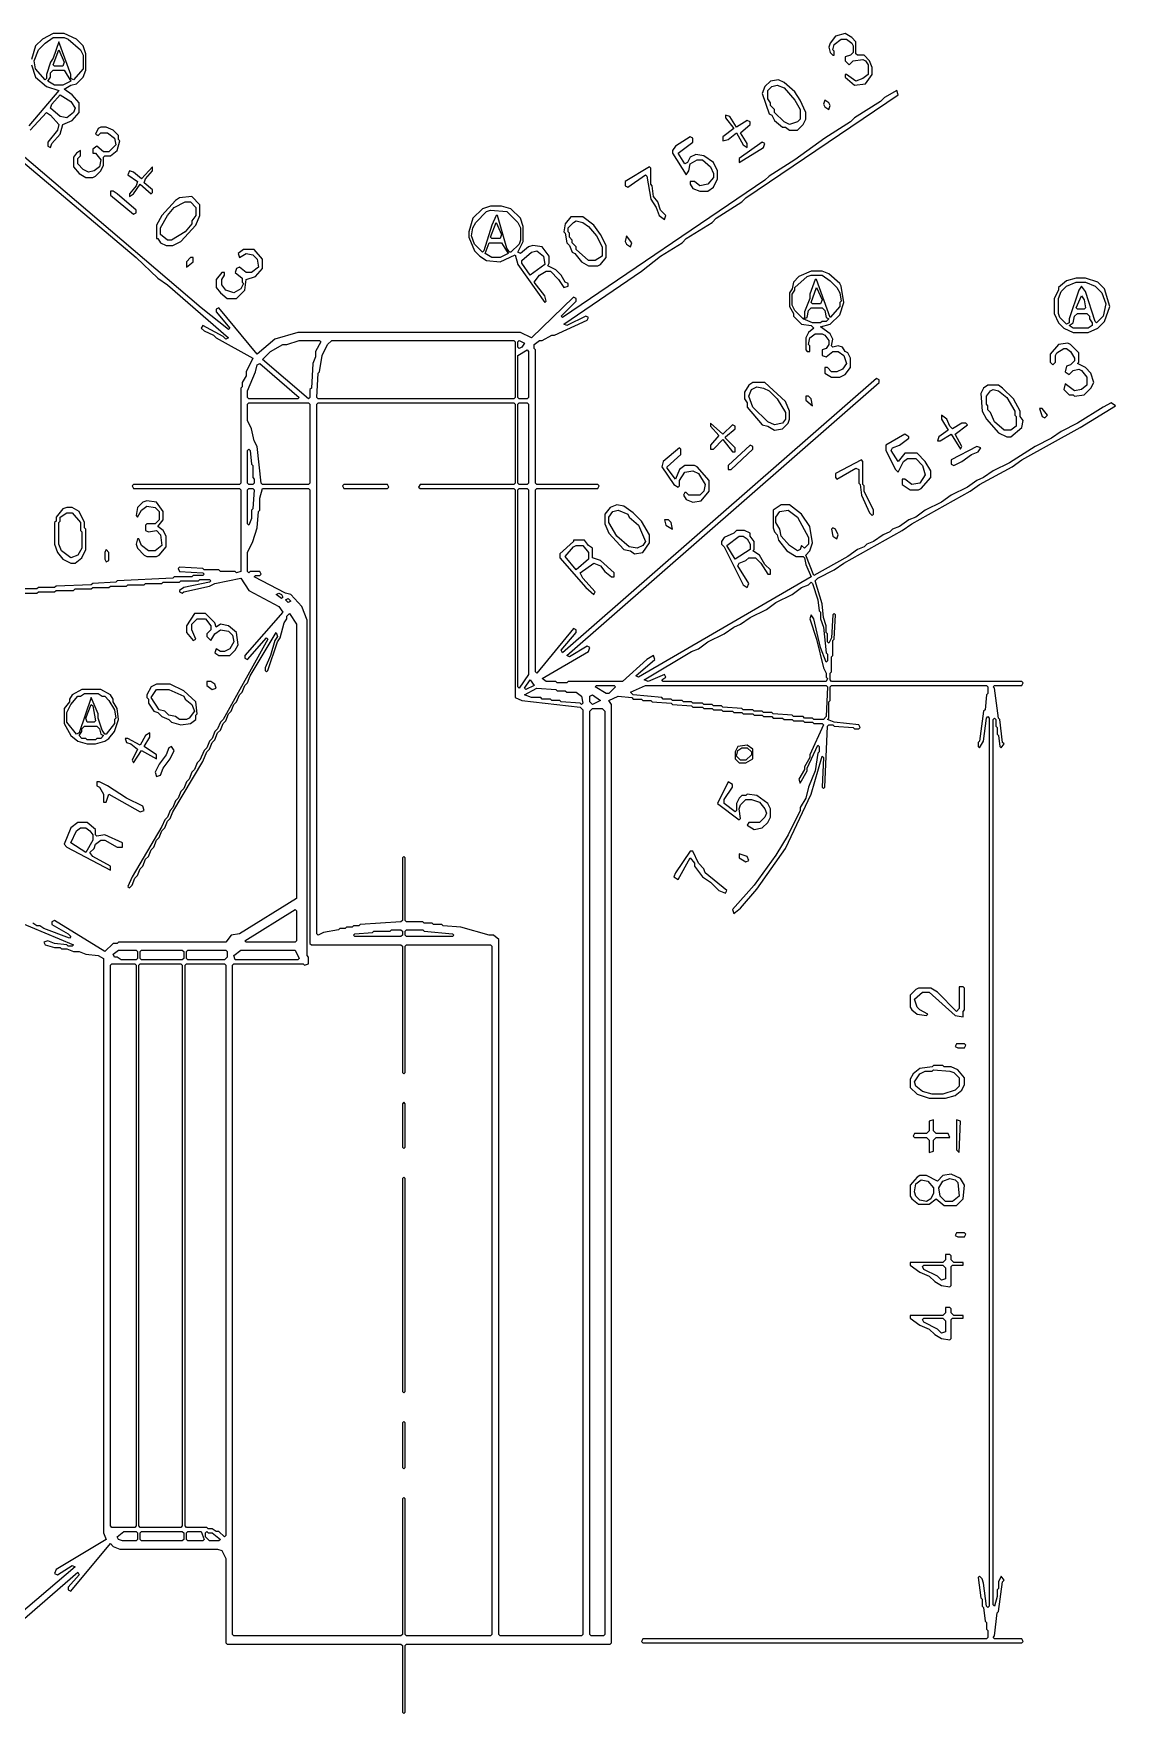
# Model space of a CAD drawing. Header units: millimetres. Extents: x 0 to 421, y 0 to 297.
# Drawn here: x 53.2 to 103.8, y 149.9 to 228.5 of the extents above; entities that cross this region are included whole.
import ezdxf

# ---------------------------------------------------------------- set-up
doc = ezdxf.new("R2010")
doc.units = ezdxf.units.MM
doc.layers.add('PDF_TRACE', color=7, linetype='Continuous')

msp = doc.modelspace()

# ---------------------------------------------------------------- linework, layer by layer
at = {"layer": 'PDF_TRACE'}
for points in [[(53.022, 223.965), (53.784, 224.79), (53.975, 224.663), (54.356, 224.219), (54.292, 223.965), (53.848, 223.393), (53.848, 223.203), (53.975, 223.139), (54.038, 223.33), (54.419, 223.774), (54.546, 224.219), (54.991, 224.409), (55.308, 224.79), (55.308, 225.235), (54.991, 225.616), (54.61, 225.87), (54.927, 226.06), (55.181, 226.124), (55.499, 226.441), (55.626, 226.759), (55.626, 227.521), (55.499, 227.902), (55.181, 228.219), (54.61, 228.473), (54.102, 228.473), (53.594, 228.219), (53.276, 227.902), (53.086, 227.267)], [(53.086, 227.013), (53.276, 226.441), (53.784, 225.997), (54.356, 225.806), (52.959, 224.155)], [(48.958, 151.067), (55.245, 156.528), (55.308, 156.401), (54.8, 155.829), (54.8, 155.702), (54.927, 155.639), (56.769, 157.861), (56.896, 157.734), (57.213, 157.607), (61.785, 157.607), (61.976, 157.544), (62.166, 157.163), (62.166, 153.226), (62.23, 153.162), (70.358, 153.162), (70.421, 153.099), (70.421, 149.987), (70.485, 149.924), (70.548, 149.987), (70.548, 153.099), (70.612, 153.162), (80.137, 153.162), (80.2, 153.226), (80.2, 197.104), (80.073, 197.295), (80.518, 197.485), (81.153, 197.422), (81.216, 197.358), (81.597, 197.358), (81.661, 197.295), (82.042, 197.295), (82.105, 197.231), (82.994, 197.168), (83.058, 197.104), (83.947, 197.041), (84.01, 196.977), (84.455, 196.977), (84.518, 196.914), (84.899, 196.914), (84.963, 196.85), (85.344, 196.85), (85.407, 196.787), (85.852, 196.787), (85.915, 196.723), (86.296, 196.723), (86.36, 196.66), (86.804, 196.66), (86.868, 196.596), (87.249, 196.596), (87.312, 196.533), (87.693, 196.533), (87.757, 196.469), (88.201, 196.469), (88.265, 196.406), (88.646, 196.406), (88.709, 196.342), (89.154, 196.342), (89.217, 196.279), (89.598, 196.279), (89.662, 196.215), (90.043, 196.215), (90.106, 196.152), (89.471, 194.755), (89.471, 194.628), (89.217, 194.183), (89.217, 194.056), (88.963, 193.612), (89.027, 193.421), (89.344, 193.993), (89.344, 194.12), (89.852, 195.199), (89.916, 195.136), (89.916, 194.882), (89.852, 194.818), (89.725, 193.993), (89.408, 193.231), (89.281, 192.723), (89.027, 192.278), (89.027, 192.151), (88.455, 191.008), (87.884, 190.056), (86.868, 188.659), (85.852, 187.516), (85.915, 187.325), (86.233, 187.579), (86.995, 188.468), (88.328, 190.373), (89.535, 192.913), (90.043, 194.691), (90.106, 194.628), (90.043, 193.231), (90.106, 193.167), (90.17, 193.231), (90.297, 196.088), (90.36, 196.152), (90.551, 196.152), (90.614, 196.088), (91.503, 196.025), (91.567, 195.961), (91.757, 195.961), (91.821, 196.025), (91.757, 196.152), (90.614, 196.279), (90.297, 196.406), (90.36, 196.469), (90.36, 197.231), (90.424, 197.295), (90.424, 197.93), (90.487, 197.993), (97.726, 197.993), (97.79, 197.93), (97.79, 197.612), (97.726, 197.549), (97.663, 196.85), (97.599, 196.787), (97.409, 195.39), (97.345, 195.326), (97.345, 195.136), (97.409, 195.072), (97.599, 195.39), (97.726, 196.469), (97.79, 196.533), (97.853, 196.469), (97.853, 154.94), (97.79, 154.877), (97.726, 154.94), (97.599, 156.02), (97.536, 156.21), (97.409, 156.337), (97.345, 156.274), (97.472, 155.321), (97.536, 155.258), (97.536, 154.94), (97.599, 154.877), (97.663, 154.242), (97.726, 154.178), (97.726, 153.861), (97.79, 153.797), (97.79, 153.48), (97.726, 153.416), (81.661, 153.416), (81.597, 153.289), (81.661, 153.226), (99.377, 153.226), (99.441, 153.289), (99.377, 153.416), (98.107, 153.416), (98.044, 153.48), (98.107, 153.543), (98.234, 154.623), (98.298, 154.686), (98.488, 156.083), (98.552, 156.147), (98.425, 156.337), (98.298, 156.083), (98.298, 155.766), (98.234, 155.702), (98.234, 155.385), (98.107, 154.94), (98.044, 155.004), (98.044, 196.406), (98.107, 196.469), (98.171, 196.406), (98.171, 196.088), (98.234, 196.025), (98.234, 195.707), (98.298, 195.644), (98.361, 195.136), (98.425, 195.072), (98.552, 195.263), (98.488, 195.326), (98.361, 196.406), (98.298, 196.469), (98.107, 197.866), (98.044, 197.93), (98.107, 197.993), (99.377, 197.993), (99.441, 198.12), (99.377, 198.184), (90.487, 198.184), (90.424, 198.247), (90.424, 198.565), (90.487, 198.628), (90.487, 199.327), (90.551, 199.39), (90.551, 200.089), (90.614, 200.152), (90.678, 201.295), (90.614, 201.359), (90.551, 201.295), (90.487, 200.216), (90.36, 199.962), (90.297, 200.025), (90.297, 200.406), (90.233, 200.47), (90.233, 200.787), (90.106, 201.168), (90.043, 201.803), (89.725, 202.883), (89.852, 203.01), (90.614, 203.391), (91.059, 203.708), (93.789, 205.232), (94.234, 205.55), (96.964, 207.074), (97.409, 207.391), (98.933, 208.217), (99.377, 208.534), (102.108, 210.058), (103.759, 211.074), (103.568, 211.201), (103.187, 211.011), (101.981, 210.249), (101.219, 209.868), (100.774, 209.55), (100.012, 209.169), (98.806, 208.407), (98.044, 208.026), (97.599, 207.709), (97.282, 207.582), (96.837, 207.264), (96.075, 206.883), (95.631, 206.566), (94.869, 206.185), (94.424, 205.867), (94.107, 205.74), (93.662, 205.423), (93.345, 205.296), (93.218, 205.169), (92.9, 205.042), (92.456, 204.724), (92.138, 204.597), (92.011, 204.47), (91.694, 204.343), (91.249, 204.026), (89.662, 203.137), (89.281, 204.089), (89.471, 204.28), (89.598, 204.661), (89.471, 205.423), (89.09, 205.994), (88.519, 206.439), (88.138, 206.439), (87.757, 206.185), (87.757, 205.359), (87.82, 205.169), (87.947, 205.042), (88.011, 204.788), (88.392, 204.28), (88.836, 204.026), (89.154, 204.026), (89.217, 203.962), (89.281, 203.645), (89.535, 203.073), (81.47, 198.374), (81.343, 198.438), (82.232, 199.2), (82.169, 199.39), (81.851, 199.2), (80.708, 198.184), (78.168, 198.184), (78.105, 198.12), (77.66, 198.12), (77.597, 198.184), (77.152, 198.184), (76.962, 198.311), (79.121, 199.581), (79.184, 199.771), (79.057, 199.835), (78.232, 199.327), (78.105, 199.39), (92.71, 212.154), (92.71, 212.281), (92.583, 212.344), (77.914, 199.517), (77.851, 199.644), (78.549, 200.47), (78.549, 200.597), (78.422, 200.66), (76.708, 198.565), (76.644, 198.628), (76.644, 207.137), (76.708, 207.201), (79.565, 207.201), (79.629, 207.328), (79.565, 207.391), (76.708, 207.391), (76.644, 207.455), (76.644, 213.678), (76.581, 213.741), (76.581, 213.932), (76.835, 214.122), (76.962, 214.122), (77.406, 214.376), (77.533, 214.376), (79.057, 215.075), (79.121, 215.202), (78.994, 215.265), (78.105, 214.821), (77.978, 214.884), (81.597, 217.361), (82.486, 218.059), (83.502, 218.694), (83.693, 218.885), (84.899, 219.647), (85.09, 219.837), (86.296, 220.599), (86.487, 220.79), (93.599, 225.616), (93.535, 225.806), (92.964, 225.489), (92.773, 225.298), (91.567, 224.536), (91.376, 224.346), (90.17, 223.584), (88.773, 222.568), (87.566, 221.806), (87.376, 221.615), (77.914, 215.202), (77.851, 215.265), (78.549, 215.964), (78.549, 216.091), (78.422, 216.154), (76.454, 214.249), (75.946, 214.503), (65.532, 214.503), (64.452, 214.186), (63.627, 213.487), (61.849, 215.646), (61.722, 215.583), (61.722, 215.456), (62.357, 214.694), (62.293, 214.63), (61.023, 215.646), (52.006, 223.33)], [(51.879, 223.139), (57.975, 217.996), (58.991, 217.043), (59.436, 216.726), (62.293, 214.249), (62.166, 214.186), (62.039, 214.313), (61.087, 214.821), (61.023, 214.694), (61.15, 214.567), (61.595, 214.376), (61.722, 214.249), (63.436, 213.297), (63.119, 212.662), (63.119, 212.471), (62.928, 212.154), (62.928, 211.963), (62.865, 211.9), (62.865, 207.455), (62.801, 207.391), (57.848, 207.391), (57.785, 207.328), (57.848, 207.201), (62.801, 207.201), (62.865, 207.137), (62.865, 203.327), (62.674, 203.264), (62.611, 203.327), (61.912, 203.327), (61.849, 203.391), (61.15, 203.391), (61.087, 203.454), (60.007, 203.518), (59.944, 203.454), (60.007, 203.327), (61.087, 203.264), (61.15, 203.2), (61.087, 203.137), (60.642, 203.137), (60.579, 203.073), (59.753, 203.073), (59.69, 203.01), (57.086, 202.883), (57.023, 202.819), (55.943, 202.756), (55.88, 202.692), (54.229, 202.629), (54.165, 202.565), (53.403, 202.565), (53.34, 202.502), (52.578, 202.502)], [(52.578, 202.311), (53.34, 202.311), (53.403, 202.375), (54.165, 202.375), (54.229, 202.438), (55.054, 202.438), (55.118, 202.502), (55.88, 202.502), (55.943, 202.565), (56.705, 202.565), (56.769, 202.629), (57.531, 202.629), (57.594, 202.692), (58.356, 202.692), (58.42, 202.756), (59.182, 202.756), (59.245, 202.819), (60.007, 202.819), (60.071, 202.883), (60.896, 202.883), (60.96, 202.946), (61.404, 202.946), (61.468, 202.883), (61.404, 202.819), (60.198, 202.565), (60.007, 202.438), (60.007, 202.375), (60.134, 202.311), (60.198, 202.375), (61.404, 202.629), (61.658, 202.756), (62.865, 203.01), (63.246, 202.438), (64.643, 201.676), (64.833, 201.422), (63.055, 199.39), (63.055, 199.263), (63.182, 199.2), (64.071, 200.216), (64.135, 200.152), (62.039, 196.406), (61.912, 196.279), (61.785, 195.961), (61.658, 195.834), (61.531, 195.517), (61.404, 195.39), (61.277, 195.072), (61.15, 194.945), (60.96, 194.501), (60.833, 194.374), (60.706, 194.056), (60.579, 193.929), (60.452, 193.612), (60.325, 193.485), (60.198, 193.167), (60.071, 193.04), (59.944, 192.723), (59.817, 192.596), (59.69, 192.278), (59.563, 192.151), (59.436, 191.834), (59.309, 191.707), (59.182, 191.389), (57.785, 189.04), (57.594, 188.595), (57.658, 188.532), (57.785, 188.659), (57.912, 188.976), (58.039, 189.103), (58.166, 189.421), (58.293, 189.548), (58.42, 189.865), (58.547, 189.992), (58.674, 190.31), (58.801, 190.437), (58.928, 190.754), (59.055, 190.881), (59.182, 191.199), (59.309, 191.326), (59.436, 191.643), (59.563, 191.77), (59.69, 192.088), (61.087, 194.437), (61.277, 194.882), (61.404, 195.009), (61.531, 195.326), (61.658, 195.453), (61.785, 195.771), (61.912, 195.898), (62.039, 196.215), (62.166, 196.342), (62.293, 196.66), (62.42, 196.787), (62.547, 197.104), (62.674, 197.231), (62.801, 197.549), (62.928, 197.676), (63.055, 197.993), (63.182, 198.12), (63.309, 198.438), (64.516, 200.47), (64.579, 200.279), (64.452, 200.089), (64.262, 199.39), (64.008, 198.819), (64.008, 198.692), (64.071, 198.628), (64.135, 198.692), (64.579, 200.025), (64.706, 200.216), (64.897, 200.914), (65.024, 201.105), (65.024, 201.232), (65.151, 201.359), (65.468, 200.851), (65.468, 188.024), (62.801, 186.373), (62.42, 186.309), (62.166, 185.992), (57.15, 185.992), (57.086, 185.928), (56.896, 185.928), (56.515, 185.547), (54.165, 187.008), (54.038, 186.944), (54.038, 186.817), (54.8, 186.373), (54.927, 186.246), (54.864, 186.182), (53.657, 186.627), (53.467, 186.754), (53.34, 186.754), (53.149, 186.881)], [(51.689, 187.262), (55.054, 185.865), (54.991, 185.801), (54.8, 185.801), (54.737, 185.865), (54.165, 185.928), (53.848, 186.055), (53.657, 185.992), (53.721, 185.865), (54.165, 185.738), (54.419, 185.738), (54.483, 185.674), (54.737, 185.674), (55.054, 185.547), (55.308, 185.547), (55.626, 185.42), (56.197, 185.357), (56.451, 185.23), (56.451, 158.369), (56.578, 158.052), (54.229, 156.655), (54.165, 156.464), (54.292, 156.401), (54.991, 156.845), (55.118, 156.782), (52.07, 154.178)]]:
    msp.add_lwpolyline(points, dxfattribs=at)
for points in [[(54.102, 228.283), (54.61, 228.283), (54.8, 228.219), (55.372, 227.711), (55.499, 227.457), (55.499, 226.822), (55.054, 226.314), (54.927, 226.378), (54.927, 226.568), (54.356, 228.092), (54.102, 227.33), (53.975, 227.14), (53.784, 226.568), (53.784, 226.378), (53.721, 226.314), (53.276, 226.822), (53.213, 227.203), (53.403, 227.711), (53.721, 228.029)], [(90.678, 228.346), (90.424, 228.029), (90.36, 227.838), (90.424, 227.584), (90.551, 227.457), (90.614, 227.457), (90.614, 227.648), (90.551, 227.711), (90.614, 227.965), (90.932, 228.219), (91.186, 228.219), (91.44, 228.029), (91.503, 227.902), (91.503, 227.584), (91.376, 227.457), (91.122, 227.394), (91.122, 227.203), (91.313, 227.013), (91.503, 227.203), (91.948, 227.267), (92.075, 227.203), (92.202, 227.013), (92.202, 226.568), (91.948, 226.378), (91.63, 226.251), (91.186, 226.568), (91.122, 226.568), (91.122, 226.441), (91.567, 226.06), (92.075, 226.124), (92.392, 226.568), (92.392, 226.886), (92.265, 227.203), (92.011, 227.457), (91.694, 227.457), (91.63, 227.521), (91.63, 228.092), (91.44, 228.283), (91.122, 228.473)], [(54.356, 227.711), (54.61, 227.14), (54.546, 226.949), (54.165, 226.949), (54.102, 227.013)], [(53.848, 226.251), (53.975, 226.441), (53.975, 226.632), (54.102, 226.759), (54.61, 226.759), (54.927, 226.251), (54.546, 226.06), (54.165, 226.06)], [(87.63, 226.251), (87.376, 225.997), (87.249, 225.679), (87.566, 224.727), (87.693, 224.663), (87.82, 224.409), (88.201, 224.092), (88.328, 224.092), (88.519, 223.965), (88.9, 223.965), (89.154, 224.219), (89.281, 224.473), (89.281, 224.79), (89.027, 225.362), (88.773, 225.743), (88.265, 226.187), (88.011, 226.314)], [(54.419, 225.616), (54.927, 225.298), (55.118, 224.981), (55.054, 224.79), (54.737, 224.536), (54.419, 224.6), (53.975, 224.981), (54.038, 225.171)], [(87.693, 225.997), (87.947, 226.06), (88.265, 225.933), (88.773, 225.362), (89.027, 224.917), (89.027, 224.473), (88.9, 224.346), (88.519, 224.219), (88.265, 224.346), (87.82, 224.79), (87.82, 224.917), (87.63, 225.108), (87.63, 225.235), (87.503, 225.425), (87.503, 225.806)], [(85.534, 224.663), (85.534, 224.536), (85.915, 224.028), (85.407, 223.647), (85.407, 223.457), (85.661, 223.52), (86.042, 223.838), (86.36, 223.266), (86.55, 223.139), (86.55, 223.33), (86.233, 223.838), (86.677, 224.219), (86.677, 224.346), (86.55, 224.409), (86.042, 224.092), (85.725, 224.6)], [(90.17, 225.362), (90.106, 225.171), (90.17, 225.044), (90.36, 224.917), (90.424, 225.108), (90.36, 225.235)], [(56.896, 223.965), (56.578, 224.092), (56.324, 224.092), (56.197, 224.028), (56.07, 223.774), (56.197, 223.711), (56.324, 223.838), (56.642, 223.838), (56.959, 223.584), (57.023, 223.266), (56.705, 222.949), (56.451, 222.949), (56.134, 223.203), (55.943, 223.076), (55.943, 222.885), (56.07, 222.885), (56.324, 222.568), (56.261, 222.25), (56.007, 222.06), (55.753, 221.996), (55.499, 222.123), (55.245, 222.377), (55.245, 222.631), (55.372, 222.758), (55.372, 223.012), (55.181, 222.885), (55.054, 222.695), (55.054, 222.25), (55.308, 221.933), (55.626, 221.742), (55.943, 221.742), (56.07, 221.806), (56.324, 222.06), (56.451, 222.314), (56.451, 222.695), (56.515, 222.758), (56.769, 222.758), (57.086, 223.012), (57.213, 223.457), (57.15, 223.52), (57.15, 223.711)], [(83.883, 223.647), (83.185, 223.203), (83.058, 223.012), (83.058, 222.885), (83.693, 221.869), (83.82, 222.06), (83.883, 222.377), (84.201, 222.568), (84.455, 222.568), (84.836, 222.25), (84.963, 221.933), (84.963, 221.742), (84.709, 221.425), (84.328, 221.361), (84.074, 221.552), (83.883, 221.552), (83.883, 221.425), (84.01, 221.234), (84.328, 221.107), (84.709, 221.107), (84.963, 221.298), (85.153, 221.679), (85.153, 222.06), (84.963, 222.441), (84.518, 222.758), (84.137, 222.822), (83.883, 222.695), (83.756, 222.441), (83.629, 222.377), (83.312, 222.885), (84.01, 223.393), (84.01, 223.584)], [(87.376, 223.33), (87.249, 223.393), (86.169, 222.631), (86.169, 222.441), (87.312, 223.139)], [(58.737, 222.25), (58.229, 221.679), (57.848, 221.996), (57.658, 222.06), (57.594, 221.869), (58.039, 221.552), (57.975, 221.361), (57.658, 220.98), (57.658, 220.853), (57.848, 220.98), (58.166, 221.425), (58.674, 220.98), (58.737, 221.044), (58.737, 221.171), (58.356, 221.488), (58.42, 221.679), (58.737, 222.06)], [(81.978, 222.25), (80.835, 221.552), (80.835, 221.361), (80.962, 221.298), (81.788, 221.869), (81.851, 221.806), (82.042, 220.726), (82.296, 220.345), (82.423, 219.964), (82.677, 219.774), (82.74, 219.964), (82.486, 220.218), (82.359, 220.599), (82.169, 220.853), (82.105, 221.361), (82.042, 221.425), (82.042, 222.187)], [(56.769, 221.107), (56.769, 220.917), (57.848, 220.028), (57.975, 220.091), (57.975, 220.218), (57.086, 220.98), (56.896, 221.107)], [(60.579, 220.853), (60.007, 220.79), (59.817, 220.663), (59.182, 219.964), (58.928, 219.52), (58.928, 218.885), (58.991, 218.885), (59.118, 218.694), (59.372, 218.567), (59.69, 218.567), (60.071, 218.758), (60.769, 219.52), (60.96, 219.964), (60.96, 220.472)], [(60.515, 220.599), (60.769, 220.345), (60.769, 219.964), (60.579, 219.71), (60.579, 219.583), (60.261, 219.202), (59.626, 218.821), (59.436, 218.821), (59.118, 219.075), (59.118, 219.393), (59.436, 219.964), (59.753, 220.345), (60.261, 220.599)], [(73.723, 219.837), (73.533, 219.202), (73.533, 218.948), (73.787, 218.313), (74.041, 218.059), (74.358, 217.869), (74.993, 217.805), (75.692, 218.123), (75.819, 217.678), (77.089, 215.9), (77.152, 215.964), (77.089, 216.218), (76.581, 216.853), (76.835, 217.17), (77.152, 217.361), (77.343, 217.361), (77.724, 216.98), (77.978, 216.599), (78.168, 216.662), (78.168, 216.789), (78.041, 216.853), (77.851, 217.17), (77.597, 217.424), (77.216, 217.615), (77.279, 217.742), (77.279, 218.059), (76.962, 218.504), (76.517, 218.567), (76.327, 218.504), (75.946, 218.186), (75.819, 218.25), (76.073, 218.758), (76.073, 219.456), (75.946, 219.837), (75.501, 220.282), (75.057, 220.409), (74.549, 220.409), (74.168, 220.282)], [(74.358, 220.155), (74.549, 220.218), (75.311, 220.155), (75.819, 219.647), (75.946, 219.393), (75.946, 218.821), (75.882, 218.631), (75.501, 218.25), (75.438, 218.25), (75.311, 218.44), (74.866, 219.964), (74.803, 219.964), (74.612, 219.52), (74.231, 218.313), (74.168, 218.25), (73.787, 218.631), (73.66, 219.012), (73.723, 219.393), (73.85, 219.647)], [(74.803, 219.647), (75.057, 219.075), (74.993, 218.885), (74.612, 218.885), (74.549, 218.948)], [(78.295, 219.901), (78.041, 219.583), (77.978, 219.202), (78.041, 219.139), (78.105, 218.694), (78.232, 218.567), (78.359, 218.25), (78.486, 218.186), (78.803, 217.805), (79.121, 217.615), (79.565, 217.615), (79.692, 217.678), (79.946, 217.996), (79.946, 218.567), (79.692, 219.075), (79.375, 219.52), (78.867, 219.901)], [(78.422, 219.647), (78.549, 219.71), (78.867, 219.647), (79.121, 219.456), (79.502, 219.012), (79.756, 218.504), (79.756, 218.059), (79.438, 217.869), (79.121, 217.869), (78.549, 218.377), (78.549, 218.504), (78.359, 218.694), (78.359, 218.821), (78.232, 218.948), (78.232, 219.139), (78.168, 219.202), (78.168, 219.393)], [(63.5, 218.377), (62.992, 218.377), (62.738, 218.186), (62.801, 217.996), (63.119, 218.186), (63.436, 218.123), (63.627, 217.932), (63.69, 217.551), (63.373, 217.297), (63.119, 217.297), (62.801, 217.551), (62.674, 217.488), (62.611, 217.297), (62.928, 217.043), (62.928, 216.853), (62.992, 216.789), (62.865, 216.535), (62.547, 216.345), (62.166, 216.472), (61.976, 216.726), (61.976, 216.98), (62.103, 217.17), (62.103, 217.297), (61.976, 217.297), (61.722, 216.98), (61.722, 216.599), (61.912, 216.345), (62.23, 216.091), (62.674, 216.091), (63.055, 216.472), (63.119, 216.98), (63.563, 217.107), (63.881, 217.488), (63.881, 217.932)], [(74.295, 218.186), (74.485, 218.694), (75.057, 218.694), (75.374, 218.186), (74.993, 217.996), (74.612, 217.996)], [(80.899, 219.012), (80.835, 218.758), (80.899, 218.631), (81.089, 218.504), (81.153, 218.694)], [(60.642, 217.996), (60.515, 217.996), (60.325, 217.805), (60.325, 217.551), (60.642, 217.805)], [(76.708, 218.313), (77.025, 218.059), (77.089, 217.678), (76.39, 217.17), (76.009, 217.742), (76.009, 217.869), (76.454, 218.25)], [(89.535, 217.361), (88.963, 217.107), (88.709, 216.853), (88.646, 216.535), (88.519, 216.345), (88.519, 215.71), (88.709, 215.392), (88.709, 215.265), (89.09, 214.884), (89.535, 214.821), (89.662, 214.694), (89.408, 214.503), (89.281, 214.249), (89.281, 213.678), (89.344, 213.614), (89.471, 213.614), (89.471, 213.868), (89.408, 213.932), (89.471, 214.249), (89.725, 214.44), (90.043, 214.44), (90.17, 214.376), (90.36, 214.122), (90.36, 213.932), (90.233, 213.741), (90.043, 213.678), (90.043, 213.424), (90.233, 213.36), (90.551, 213.614), (90.805, 213.614), (91.059, 213.424), (91.186, 213.043), (90.995, 212.789), (90.741, 212.662), (90.487, 212.662), (90.297, 212.852), (90.17, 212.852), (90.17, 212.598), (90.487, 212.408), (90.868, 212.408), (91.122, 212.535), (91.376, 212.852), (91.376, 213.297), (91.249, 213.551), (91.122, 213.614), (90.995, 213.805), (90.805, 213.868), (90.551, 213.805), (90.487, 213.868), (90.551, 214.186), (90.424, 214.44), (89.979, 214.757), (90.424, 214.884), (90.868, 215.329), (91.059, 215.9), (90.932, 216.662), (90.868, 216.789), (90.36, 217.234), (90.043, 217.361)], [(89.344, 217.107), (89.535, 217.17), (90.043, 217.17), (90.424, 216.916), (90.741, 216.599), (90.868, 216.345), (90.932, 215.964), (90.868, 215.9), (90.868, 215.71), (90.424, 215.202), (89.789, 216.98), (89.725, 216.98), (89.471, 216.281), (89.471, 216.091), (89.217, 215.456), (89.217, 215.202), (89.154, 215.138), (88.773, 215.519), (88.646, 215.773), (88.646, 216.281), (88.773, 216.472), (88.773, 216.599)], [(101.473, 216.916), (101.092, 216.599), (101.092, 216.472), (100.901, 216.091), (100.901, 215.392), (101.092, 214.948), (101.346, 214.694), (101.79, 214.503), (102.489, 214.503), (102.933, 214.694), (103.251, 215.011), (103.505, 215.71), (103.251, 216.535), (102.933, 216.853), (102.362, 217.043), (101.917, 217.043)], [(101.473, 216.662), (101.917, 216.853), (102.362, 216.853), (102.806, 216.662), (103.124, 216.345), (103.314, 215.837), (103.187, 215.265), (102.87, 214.948), (102.806, 215.011), (102.362, 216.408), (102.171, 216.662), (102.044, 216.472), (101.6, 215.138), (101.6, 214.948), (101.473, 214.884), (101.155, 215.202), (101.092, 215.392), (101.092, 216.091), (101.219, 216.408)], [(89.789, 216.599), (90.043, 216.027), (89.979, 215.837), (89.598, 215.837), (89.535, 215.9)], [(102.171, 216.218), (102.298, 216.027), (102.362, 215.646), (102.298, 215.583), (101.981, 215.583), (101.917, 215.646)], [(89.154, 215.138), (89.344, 215.202), (89.408, 215.519), (89.535, 215.646), (90.043, 215.646), (90.17, 215.519), (90.233, 215.202), (90.36, 215.138), (90.233, 215.011), (90.043, 215.011), (89.979, 214.948), (89.598, 214.948)], [(101.6, 214.821), (101.79, 214.948), (101.854, 215.265), (101.981, 215.392), (102.425, 215.392), (102.552, 215.265), (102.552, 215.138), (102.679, 214.948), (102.679, 214.821), (102.489, 214.694), (101.79, 214.694)], [(64.262, 213.614), (64.833, 213.932), (65.024, 213.932), (65.595, 214.122), (66.548, 214.122), (66.611, 214.059), (66.357, 213.614), (66.357, 213.36), (66.23, 213.043), (66.167, 211.9), (66.103, 211.836), (66.103, 211.455), (66.04, 211.392), (63.881, 213.233)], [(66.484, 212.598), (66.548, 212.662), (66.675, 213.424), (66.929, 213.932), (67.119, 214.122), (75.628, 214.122), (75.692, 214.059), (75.692, 211.455), (75.628, 211.392), (66.484, 211.392), (66.421, 211.455)], [(75.819, 213.805), (75.819, 214.059), (75.882, 214.122), (76.136, 213.995), (76.009, 213.805), (75.882, 213.741)], [(76.263, 213.678), (76.327, 213.614), (76.327, 211.455), (76.263, 211.392), (75.882, 211.392), (75.819, 211.455), (75.819, 213.424)], [(101.092, 213.932), (100.711, 213.487), (100.711, 213.106), (100.838, 212.979), (100.965, 213.106), (100.965, 213.424), (101.028, 213.551), (101.346, 213.741), (101.473, 213.741), (101.663, 213.614), (101.854, 213.297), (101.854, 213.17), (101.663, 212.979), (101.473, 212.916), (101.409, 212.662), (101.6, 212.535), (101.79, 212.725), (102.044, 212.789), (102.171, 212.725), (102.425, 212.408), (102.425, 212.027), (102.171, 211.836), (101.854, 211.773), (101.409, 212.09), (101.346, 211.836), (101.6, 211.582), (101.79, 211.582), (101.854, 211.519), (102.298, 211.582), (102.616, 211.9), (102.743, 212.154), (102.616, 212.598), (102.362, 212.852), (101.981, 213.043), (102.044, 213.106), (102.044, 213.551), (101.663, 213.932), (101.536, 213.995)], [(63.627, 212.979), (63.754, 213.043), (65.595, 211.455), (65.532, 211.392), (63.246, 211.392), (63.182, 211.455), (63.182, 211.773), (63.563, 212.662)], [(86.614, 212.027), (86.423, 211.709), (86.423, 211.392), (86.55, 211.201), (86.55, 211.011), (87.249, 210.185), (87.503, 210.122), (87.82, 209.931), (88.201, 209.995), (88.455, 210.249), (88.519, 210.439), (88.519, 210.82), (88.328, 211.265), (87.376, 212.154), (86.804, 212.154)], [(86.741, 211.836), (86.995, 211.963), (87.312, 211.9), (87.566, 211.773), (87.947, 211.392), (88.328, 210.757), (88.328, 210.439), (88.201, 210.249), (87.82, 210.185), (87.503, 210.312), (86.804, 211.011), (86.614, 211.519)], [(89.281, 211.519), (89.281, 211.328), (89.598, 211.074), (89.535, 211.392), (89.408, 211.519)], [(97.79, 212.027), (97.599, 211.9), (97.472, 211.646), (97.536, 210.82), (97.726, 210.439), (98.298, 209.804), (98.679, 209.614), (98.869, 209.614), (99.377, 210.058), (99.441, 210.376), (99.314, 210.566), (99.314, 210.82), (98.996, 211.392), (98.488, 211.9), (98.298, 212.027)], [(97.917, 211.773), (98.044, 211.836), (98.298, 211.773), (98.679, 211.455), (99.06, 210.82), (99.06, 210.63), (99.123, 210.566), (99.123, 210.122), (98.869, 209.931), (98.552, 209.931), (98.107, 210.312), (97.917, 210.757), (97.79, 210.884), (97.79, 211.074), (97.726, 211.138), (97.726, 211.519)], [(63.246, 211.201), (66.04, 211.201), (66.103, 211.138), (66.103, 207.455), (66.04, 207.391), (63.881, 207.391), (63.817, 207.455), (63.627, 209.169), (63.5, 209.423), (63.373, 209.995), (63.182, 210.376), (63.182, 211.138)], [(66.484, 211.201), (75.628, 211.201), (75.692, 211.138), (75.692, 207.455), (75.628, 207.391), (71.247, 207.391), (71.183, 207.264), (71.247, 207.201), (75.628, 207.201), (75.692, 207.137), (75.692, 197.422), (76.009, 197.295), (78.74, 196.977), (78.867, 196.85), (78.867, 153.607), (78.803, 153.543), (74.993, 153.543), (74.93, 153.607), (74.93, 186.119), (74.676, 186.309), (74.485, 186.309), (73.152, 186.69), (72.326, 186.754), (72.263, 186.817), (71.882, 186.817), (71.818, 186.881), (71.437, 186.881), (71.374, 186.944), (70.612, 186.944), (70.548, 187.008), (70.548, 189.929), (70.485, 189.992), (70.421, 189.929), (70.421, 187.008), (70.358, 186.944), (68.453, 186.817), (68.389, 186.754), (68.135, 186.754), (68.072, 186.69), (67.818, 186.69), (67.754, 186.627), (67.5, 186.627), (67.437, 186.563), (66.738, 186.436), (66.484, 186.309), (66.421, 186.373), (66.421, 211.138)], [(75.882, 211.201), (76.263, 211.201), (76.327, 211.138), (76.327, 207.455), (76.263, 207.391), (75.882, 207.391), (75.819, 207.455), (75.819, 211.138)], [(95.631, 210.63), (95.631, 210.439), (95.948, 209.931), (95.504, 209.614), (95.44, 209.423), (95.567, 209.423), (96.075, 209.741), (96.52, 209.042), (96.583, 209.169), (96.266, 209.741), (96.837, 210.185), (96.774, 210.249), (96.583, 210.249), (96.139, 209.995), (96.012, 210.122), (95.885, 210.439)], [(100.203, 210.947), (100.33, 210.566), (100.457, 210.503), (100.584, 210.63), (100.33, 210.947)], [(84.836, 210.249), (84.836, 210.122), (85.217, 209.677), (84.836, 209.233), (84.836, 209.042), (84.963, 209.042), (85.407, 209.487), (85.852, 208.915), (85.979, 208.915), (85.979, 209.106), (85.534, 209.55), (85.534, 209.614), (85.979, 209.995), (85.979, 210.122), (85.852, 210.185), (85.407, 209.741)], [(93.916, 209.741), (93.027, 209.233), (93.027, 208.979), (93.472, 208.09), (93.599, 207.963), (93.853, 208.471), (94.043, 208.598), (94.424, 208.598), (94.742, 208.28), (94.869, 207.836), (94.615, 207.455), (94.234, 207.391), (93.916, 207.645), (93.789, 207.645), (93.789, 207.391), (94.17, 207.137), (94.551, 207.137), (94.678, 207.201), (95.123, 207.709), (95.123, 208.026), (94.869, 208.471), (94.488, 208.852), (93.916, 208.852), (93.599, 208.471), (93.281, 208.979), (93.345, 209.106), (93.662, 209.233), (94.107, 209.55), (94.107, 209.614)], [(63.246, 209.042), (63.309, 208.979), (63.373, 208.344), (63.436, 208.28), (63.436, 207.709), (63.5, 207.645), (63.5, 207.455), (63.436, 207.391), (63.246, 207.391), (63.182, 207.455), (63.182, 208.979)], [(83.375, 209.106), (82.613, 208.471), (82.55, 208.217), (83.121, 207.391), (83.312, 207.264), (83.375, 207.328), (83.375, 207.582), (83.629, 207.963), (84.01, 208.026), (84.264, 207.899), (84.582, 207.391), (84.518, 207.074), (84.328, 206.883), (83.82, 206.883), (83.693, 207.01), (83.629, 207.01), (83.566, 206.883), (83.693, 206.693), (84.01, 206.566), (84.391, 206.629), (84.772, 207.074), (84.772, 207.582), (84.201, 208.217), (84.074, 208.28), (83.629, 208.28), (83.375, 208.09), (83.185, 207.645), (82.804, 208.153), (82.804, 208.217), (83.439, 208.788), (83.439, 209.042)], [(86.804, 209.169), (86.677, 209.233), (85.661, 208.28), (85.661, 208.09), (85.788, 208.09), (86.804, 209.042)], [(97.472, 209.106), (97.282, 209.169), (96.075, 208.534), (96.075, 208.344), (96.202, 208.28), (96.583, 208.471), (97.028, 208.788), (97.345, 208.915)], [(91.884, 208.534), (90.678, 207.899), (90.678, 207.709), (90.741, 207.645), (91.63, 208.153), (91.757, 208.09), (91.757, 207.455), (91.821, 207.391), (91.884, 206.883), (92.265, 206.058), (92.392, 205.931), (92.456, 205.994), (92.456, 206.185), (92.011, 207.074), (92.011, 207.328), (91.948, 207.391), (91.948, 208.471)], [(67.627, 207.328), (67.691, 207.201), (69.723, 207.201), (69.786, 207.264), (69.723, 207.391), (67.691, 207.391)], [(58.483, 206.629), (58.293, 206.566), (58.039, 206.312), (57.975, 205.931), (58.039, 205.867), (58.229, 206.185), (58.483, 206.375), (58.864, 206.312), (59.055, 206.121), (59.055, 205.74), (58.864, 205.55), (58.483, 205.55), (58.42, 205.486), (58.42, 205.232), (58.547, 205.169), (58.928, 205.232), (59.118, 205.042), (59.182, 204.534), (58.864, 204.28), (58.547, 204.28), (58.229, 204.534), (58.102, 204.851), (58.039, 204.851), (57.975, 204.597), (58.039, 204.407), (58.356, 204.089), (58.483, 204.026), (58.928, 204.026), (59.055, 204.089), (59.372, 204.47), (59.372, 204.978), (59.245, 205.232), (58.991, 205.423), (59.245, 205.74), (59.245, 206.121), (58.928, 206.566)], [(63.881, 207.201), (66.04, 207.201), (66.103, 207.137), (66.103, 185.928), (66.167, 185.865), (70.358, 185.865), (70.421, 185.801), (70.421, 179.896), (70.485, 179.832), (70.548, 179.896), (70.548, 185.801), (70.612, 185.865), (74.549, 185.865), (74.612, 185.801), (74.612, 153.607), (74.549, 153.543), (70.612, 153.543), (70.548, 153.607), (70.548, 159.957), (70.485, 160.02), (70.421, 159.957), (70.421, 153.607), (70.358, 153.543), (62.547, 153.543), (62.484, 153.607), (62.484, 184.912), (62.547, 184.976), (65.786, 184.976), (65.849, 184.912), (66.04, 184.976), (66.04, 185.293), (65.976, 185.357), (65.976, 201.041), (65.722, 201.676), (65.214, 202.248), (64.96, 202.311), (63.5, 203.073), (63.563, 203.137), (63.754, 203.137), (63.817, 203.2), (63.754, 203.327), (63.309, 203.327), (63.246, 203.264), (63.182, 203.327), (63.182, 204.216), (63.436, 204.724), (63.627, 205.359), (63.69, 206.121), (63.754, 206.185), (63.754, 206.756)], [(63.436, 207.201), (63.5, 207.137), (63.436, 206.248), (63.373, 206.185), (63.373, 205.804), (63.246, 205.486), (63.182, 205.55), (63.182, 207.137), (63.246, 207.201)], [(76.263, 207.201), (76.327, 207.137), (76.327, 198.501), (75.882, 197.866), (75.819, 197.93), (75.819, 207.137), (75.882, 207.201)], [(54.737, 206.312), (54.546, 206.248), (54.229, 205.867), (54.229, 205.677), (54.165, 205.613), (54.165, 204.597), (54.292, 204.216), (54.546, 203.899), (54.927, 203.708), (55.118, 203.708), (55.435, 203.962), (55.626, 204.343), (55.626, 205.296), (55.562, 205.359), (55.562, 205.613), (55.308, 206.121), (54.991, 206.312)], [(54.737, 206.058), (54.991, 206.058), (55.372, 205.613), (55.372, 205.232), (55.435, 205.169), (55.435, 204.407), (55.245, 204.089), (54.927, 203.962), (54.483, 204.28), (54.356, 204.597), (54.356, 205.613), (54.419, 205.677), (54.419, 205.867)], [(80.137, 206.312), (79.883, 205.994), (79.883, 205.55), (80.073, 205.105), (80.772, 204.343), (81.089, 204.28), (81.28, 204.153), (81.661, 204.216), (81.978, 204.661), (81.978, 205.042), (81.597, 205.677), (81.216, 206.058), (80.772, 206.375), (80.454, 206.439)], [(80.264, 206.121), (80.518, 206.185), (80.962, 205.994), (81.026, 205.867), (81.47, 205.486), (81.788, 204.724), (81.661, 204.534), (81.407, 204.407), (81.026, 204.47), (80.454, 204.978), (80.073, 205.613), (80.073, 205.867)], [(88.074, 206.121), (88.455, 206.185), (88.9, 205.867), (89.408, 204.915), (89.408, 204.597), (89.217, 204.407), (89.09, 204.534), (89.027, 204.343), (88.9, 204.28), (88.519, 204.534), (88.138, 204.978), (88.074, 205.296), (87.884, 205.613), (87.884, 205.867)], [(82.677, 205.74), (82.74, 205.486), (83.058, 205.296), (82.994, 205.613), (82.867, 205.74)], [(86.042, 205.232), (85.915, 205.105), (85.471, 204.915), (85.344, 204.724), (85.344, 204.597), (85.471, 204.47), (86.36, 202.692), (86.55, 202.565), (86.614, 202.756), (86.106, 203.581), (86.169, 203.708), (86.487, 203.835), (86.614, 203.962), (86.931, 203.962), (87.185, 203.708), (87.503, 203.2), (87.63, 203.2), (87.63, 203.391), (87.376, 203.645), (87.122, 204.089), (86.804, 204.28), (86.868, 204.343), (86.868, 204.724), (86.677, 204.978), (86.677, 205.105), (86.423, 205.232)], [(90.551, 205.359), (90.487, 205.296), (90.551, 204.978), (90.741, 204.851), (90.805, 205.042), (90.678, 205.296)], [(56.578, 204.343), (56.515, 204.216), (56.515, 203.899), (56.578, 203.772), (56.705, 203.835), (56.705, 204.216)], [(78.422, 204.788), (78.422, 204.724), (77.787, 204.153), (77.787, 203.962), (78.994, 202.565), (79.375, 202.248), (79.438, 202.375), (78.867, 203.01), (78.74, 203.264), (79.375, 203.708), (79.692, 203.581), (79.883, 203.327), (80.2, 203.073), (80.327, 203.073), (80.327, 203.264), (79.692, 203.835), (79.311, 203.962), (79.311, 204.407), (79.121, 204.534), (78.93, 204.788)], [(78.867, 204.534), (79.121, 204.216), (79.121, 203.899), (78.549, 203.391), (78.041, 204.026), (78.422, 204.47), (78.549, 204.534)], [(86.36, 204.978), (86.55, 204.851), (86.677, 204.597), (86.677, 204.343), (85.979, 203.899), (85.598, 204.534), (86.169, 204.978)], [(89.598, 202.756), (89.852, 201.994), (89.916, 201.486), (89.979, 201.422), (89.979, 201.105), (90.106, 200.724), (90.233, 199.517), (90.297, 199.454), (90.297, 199.136), (90.233, 199.073), (89.979, 199.771), (89.662, 201.105), (89.535, 201.295), (89.471, 201.105), (89.789, 200.152), (90.106, 198.819), (90.233, 198.565), (90.233, 198.374), (90.297, 198.311), (90.233, 198.184), (82.613, 198.184), (82.55, 198.247), (82.74, 198.374), (82.677, 198.501), (81.915, 198.184), (81.724, 198.247), (83.947, 199.581), (84.264, 199.708), (84.709, 200.025), (85.471, 200.406), (85.915, 200.724), (86.233, 200.851), (86.677, 201.168), (87.439, 201.549), (87.884, 201.867), (88.646, 202.248), (89.09, 202.565), (89.408, 202.692), (89.535, 202.819)], [(64.516, 202.248), (64.643, 202.311), (64.77, 202.248), (64.833, 202.121), (64.77, 202.057)], [(64.96, 201.994), (65.087, 202.057), (65.214, 201.93), (65.087, 201.867)], [(60.706, 201.359), (60.325, 200.787), (60.325, 200.47), (60.642, 200.089), (60.769, 200.152), (60.579, 200.597), (60.579, 200.851), (60.833, 201.105), (61.214, 201.105), (61.468, 200.787), (61.468, 200.597), (61.277, 200.406), (61.277, 200.279), (61.468, 200.089), (61.658, 200.406), (61.912, 200.597), (62.293, 200.533), (62.484, 200.343), (62.547, 200.025), (62.357, 199.708), (62.103, 199.581), (61.912, 199.581), (61.722, 199.708), (61.658, 199.517), (61.849, 199.39), (62.357, 199.39), (62.611, 199.644), (62.738, 199.898), (62.674, 200.47), (62.293, 200.787), (61.912, 200.851), (61.722, 200.724), (61.658, 200.914), (61.214, 201.359)], [(58.674, 197.93), (58.483, 197.549), (58.483, 197.422), (58.547, 197.358), (58.547, 197.168), (58.801, 196.787), (58.991, 196.723), (59.182, 196.533), (59.499, 196.406), (59.626, 196.279), (60.071, 196.152), (60.515, 196.215), (60.769, 196.406), (60.769, 196.596), (60.833, 196.66), (60.769, 197.231), (60.198, 197.739), (59.563, 198.057), (58.928, 198.057)], [(61.277, 198.184), (61.277, 197.993), (61.531, 197.803), (61.722, 197.866), (61.658, 198.057), (61.468, 198.184)], [(76.39, 198.247), (76.581, 197.993), (76.2, 197.803), (76.136, 197.866)], [(79.438, 197.93), (79.502, 197.993), (80.327, 197.993), (80.391, 197.93), (80.073, 197.612), (79.946, 197.612)], [(81.089, 197.676), (81.788, 197.993), (90.233, 197.993), (90.297, 197.93), (90.233, 196.533), (90.106, 196.406), (89.662, 196.406), (89.598, 196.469), (89.217, 196.469), (89.154, 196.533), (88.709, 196.533), (88.646, 196.596), (87.757, 196.66), (87.693, 196.723), (87.312, 196.723), (87.249, 196.787), (86.868, 196.787), (86.804, 196.85), (86.36, 196.85), (86.296, 196.914), (85.407, 196.977), (85.344, 197.041), (84.963, 197.041), (84.899, 197.104), (84.518, 197.104), (84.455, 197.168), (84.01, 197.168), (83.947, 197.231), (83.566, 197.231), (83.502, 197.295), (83.058, 197.295), (82.994, 197.358), (82.613, 197.358), (82.55, 197.422), (81.216, 197.549)], [(55.435, 197.803), (54.991, 197.549), (54.864, 197.358), (54.864, 197.231), (54.61, 196.914), (54.61, 196.215), (54.927, 195.644), (55.245, 195.39), (55.689, 195.263), (56.07, 195.263), (56.515, 195.39), (56.705, 195.517), (56.959, 195.834), (57.15, 196.406), (57.086, 196.914), (56.896, 197.231), (56.896, 197.358), (56.769, 197.549), (56.324, 197.803)], [(55.245, 197.485), (55.372, 197.485), (55.562, 197.612), (56.197, 197.612), (56.388, 197.485), (56.515, 197.485), (56.705, 197.295), (56.959, 196.85), (57.023, 196.469), (56.959, 196.406), (56.959, 196.215), (56.578, 195.707), (56.515, 195.707), (56.388, 195.898), (56.197, 196.469), (56.197, 196.66), (55.88, 197.422), (55.308, 195.771), (55.181, 195.707), (54.737, 196.279), (54.737, 196.723), (54.927, 197.104)], [(58.674, 197.422), (58.928, 197.803), (59.499, 197.803), (60.198, 197.485), (60.261, 197.358), (60.579, 197.104), (60.706, 196.787), (60.452, 196.469), (60.325, 196.406), (60.007, 196.406), (59.817, 196.533), (59.499, 196.596), (59.309, 196.787), (59.055, 196.85)], [(76.136, 197.549), (76.708, 197.866), (77.597, 197.803), (77.66, 197.739), (78.041, 197.739), (78.105, 197.676), (78.549, 197.676), (78.803, 197.485), (78.867, 197.168), (78.803, 197.104), (78.74, 197.168), (77.851, 197.231), (77.787, 197.295), (77.406, 197.295), (77.343, 197.358), (76.962, 197.358), (76.898, 197.422), (76.454, 197.422)], [(79.184, 197.485), (79.311, 197.549), (79.692, 197.295), (79.311, 197.104), (79.184, 197.231)], [(55.88, 197.104), (55.943, 197.041), (56.07, 196.342), (56.007, 196.279), (55.689, 196.279), (55.626, 196.469)], [(79.311, 196.914), (79.756, 196.914), (79.883, 196.787), (79.883, 153.607), (79.819, 153.543), (79.248, 153.543), (79.184, 153.607), (79.184, 196.787)], [(55.308, 195.644), (55.435, 195.834), (55.435, 195.961), (55.562, 196.088), (56.134, 196.088), (56.261, 195.961), (56.324, 195.707), (56.451, 195.644), (56.324, 195.517), (56.134, 195.517), (56.07, 195.453), (55.689, 195.453), (55.626, 195.517), (55.435, 195.517)], [(58.61, 195.771), (58.42, 195.644), (58.166, 195.199), (57.594, 195.517), (57.467, 195.517), (57.531, 195.326), (57.721, 195.263), (58.039, 195.009), (57.785, 194.501), (57.848, 194.374), (58.229, 194.945), (58.928, 194.564), (58.928, 194.755), (58.356, 195.136), (58.61, 195.58)], [(59.626, 195.136), (59.499, 195.072), (59.372, 194.755), (59.055, 194.31), (58.864, 193.929), (58.928, 193.739), (59.118, 193.802), (59.245, 194.12), (59.563, 194.564), (59.753, 194.945)], [(86.106, 195.136), (85.979, 194.882), (85.979, 194.564), (86.169, 194.374), (86.487, 194.374), (86.804, 194.564), (86.804, 195.009), (86.55, 195.199)], [(86.042, 194.691), (86.106, 194.945), (86.296, 195.072), (86.55, 195.072), (86.741, 194.882), (86.741, 194.755), (86.487, 194.501), (86.233, 194.501)], [(56.134, 193.485), (56.134, 193.294), (56.261, 193.231), (56.451, 192.913), (56.451, 192.532), (56.578, 192.532), (56.705, 192.913), (58.166, 192.088), (58.356, 192.151), (58.293, 192.342), (57.531, 192.723), (56.642, 193.294), (56.261, 193.485)], [(85.661, 193.485), (85.153, 192.469), (86.169, 191.707), (86.233, 191.77), (86.169, 192.215), (86.233, 192.405), (86.487, 192.659), (86.741, 192.659), (87.122, 192.532), (87.376, 192.215), (87.439, 192.024), (87.376, 191.834), (87.122, 191.58), (86.614, 191.58), (86.55, 191.453), (86.868, 191.262), (87.249, 191.326), (87.503, 191.58), (87.63, 191.834), (87.63, 192.215), (87.503, 192.469), (86.995, 192.85), (86.55, 192.913), (86.487, 192.85), (86.296, 192.85), (86.169, 192.723), (86.042, 192.469), (86.042, 192.151), (85.979, 192.088), (85.471, 192.469), (85.471, 192.659), (85.852, 193.231), (85.852, 193.358)], [(54.927, 191.326), (54.61, 190.564), (54.737, 190.437), (56.769, 189.357), (56.769, 189.548), (55.943, 189.992), (55.816, 190.183), (56.007, 190.373), (56.07, 190.564), (56.324, 190.754), (56.515, 190.754), (57.086, 190.437), (57.34, 190.437), (57.34, 190.627), (56.515, 191.008), (56.134, 190.945), (56.07, 191.008), (56.07, 191.262), (55.689, 191.58), (55.245, 191.58)], [(55.372, 191.326), (55.626, 191.326), (55.816, 191.199), (55.943, 191.008), (55.943, 190.754), (55.626, 190.183), (54.927, 190.627), (55.181, 191.199)], [(83.883, 190.246), (83.185, 189.23), (83.121, 189.04), (83.312, 188.913), (83.883, 189.929), (84.074, 189.675), (84.074, 189.548), (84.455, 189.04), (84.836, 188.786), (85.217, 188.405), (85.534, 188.278), (85.598, 188.405), (84.582, 189.23), (84.518, 189.421), (84.264, 189.675), (84.01, 190.246)], [(86.169, 190.119), (86.169, 189.929), (86.487, 189.738), (86.614, 189.802), (86.55, 189.992)], [(65.468, 187.452), (65.468, 186.055), (65.405, 185.992), (63.119, 185.992), (63.055, 186.055), (65.405, 187.516)], [(70.421, 186.5), (70.421, 186.309), (70.358, 186.246), (68.199, 186.246), (68.135, 186.309), (68.199, 186.373), (69.024, 186.436), (69.088, 186.5), (69.85, 186.5), (69.913, 186.563), (70.358, 186.563)], [(70.548, 186.5), (70.612, 186.563), (71.374, 186.563), (71.437, 186.5), (72.771, 186.373), (72.834, 186.309), (72.771, 186.246), (70.612, 186.246), (70.548, 186.309)], [(56.896, 185.42), (57.15, 185.611), (57.975, 185.611), (58.039, 185.547), (58.039, 185.23), (57.975, 185.166), (57.277, 185.166), (57.086, 185.293), (56.959, 185.293)], [(58.166, 185.547), (58.229, 185.611), (60.134, 185.611), (60.198, 185.547), (60.198, 185.23), (60.134, 185.166), (58.229, 185.166), (58.166, 185.23)], [(60.325, 185.547), (60.388, 185.611), (62.166, 185.611), (62.23, 185.547), (62.23, 185.293), (62.103, 185.166), (60.388, 185.166), (60.325, 185.23)], [(62.547, 185.357), (62.865, 185.611), (65.405, 185.611), (65.595, 185.23), (65.532, 185.166), (62.611, 185.166)], [(56.832, 184.976), (57.912, 184.976), (57.975, 184.912), (57.975, 158.687), (57.912, 158.623), (56.832, 158.623), (56.769, 158.687), (56.769, 184.912)], [(58.166, 184.976), (60.071, 184.976), (60.134, 184.912), (60.134, 158.687), (60.071, 158.623), (58.166, 158.623), (58.102, 158.687), (58.102, 184.912)], [(60.325, 184.976), (62.103, 184.976), (62.166, 184.912), (62.166, 158.242), (62.103, 158.179), (61.849, 158.433), (61.722, 158.433), (61.531, 158.56), (61.341, 158.56), (61.277, 158.623), (60.325, 158.623), (60.261, 158.687), (60.261, 184.912)], [(96.71, 183.833), (96.647, 183.896), (96.456, 183.896), (96.456, 182.88), (96.329, 182.753), (95.44, 183.642), (95.123, 183.833), (94.551, 183.833), (94.424, 183.769), (94.17, 183.515), (94.17, 182.944), (94.234, 182.817), (94.488, 182.626), (94.932, 182.563), (94.996, 182.626), (94.615, 182.817), (94.488, 182.944), (94.361, 183.325), (94.742, 183.642), (95.059, 183.642), (96.266, 182.563), (96.647, 182.499), (96.647, 182.753), (96.71, 182.817)], [(96.266, 181.102), (96.393, 181.039), (96.71, 181.039), (96.774, 181.166), (96.71, 181.229), (96.329, 181.229)], [(94.17, 179.578), (94.17, 179.197), (94.488, 178.88), (95.059, 178.689), (95.821, 178.689), (96.266, 178.816), (96.583, 179.07), (96.71, 179.324), (96.71, 179.642), (96.393, 180.023), (96.075, 180.15), (95.758, 180.15), (95.694, 180.213), (95.25, 180.213), (95.186, 180.15), (94.615, 180.086), (94.297, 179.832)], [(94.361, 179.451), (94.615, 179.832), (94.869, 179.959), (95.186, 179.959), (95.25, 180.023), (96.012, 179.959), (96.202, 179.896), (96.456, 179.642), (96.456, 179.261), (96.266, 179.07), (95.694, 178.88), (95.186, 178.88), (94.742, 179.007), (94.424, 179.261)], [(70.485, 178.499), (70.421, 178.435), (70.421, 176.403), (70.485, 176.34), (70.548, 176.403), (70.548, 178.435)], [(95.25, 177.673), (95.059, 177.61), (95.059, 177.165), (94.932, 177.038), (94.361, 177.038), (94.297, 176.911), (94.361, 176.848), (94.932, 176.848), (95.059, 176.721), (95.059, 176.149), (95.25, 176.213), (95.25, 176.721), (95.377, 176.848), (96.012, 176.848), (95.948, 177.038), (95.377, 177.038), (95.25, 177.165)], [(96.329, 177.673), (96.329, 176.276), (96.456, 176.149), (96.52, 177.61)], [(70.485, 175.006), (70.421, 174.943), (70.421, 164.973), (70.485, 164.91), (70.548, 164.973), (70.548, 174.943)], [(96.71, 174.625), (96.52, 174.943), (96.075, 175.133), (95.694, 175.07), (95.44, 174.816), (94.932, 175.07), (94.615, 175.07), (94.488, 175.006), (94.17, 174.625), (94.17, 174.117), (94.234, 173.99), (94.551, 173.736), (95.059, 173.736), (95.377, 173.99), (95.758, 173.673), (96.329, 173.673), (96.647, 173.99)], [(94.678, 174.879), (94.996, 174.816), (95.25, 174.498), (95.25, 174.244), (95.123, 173.99), (94.932, 173.863), (94.615, 173.927), (94.424, 174.117), (94.361, 174.308), (94.424, 174.689)], [(96.012, 174.943), (96.266, 174.879), (96.393, 174.752), (96.456, 174.117), (96.139, 173.863), (95.821, 173.863), (95.567, 174.117), (95.504, 174.498), (95.694, 174.816)], [(96.266, 172.276), (96.393, 172.212), (96.71, 172.212), (96.774, 172.339), (96.71, 172.403), (96.329, 172.403)], [(96.647, 171.006), (96.202, 171.006), (96.075, 171.133), (96.075, 171.323), (96.012, 171.387), (95.821, 171.387), (95.821, 171.133), (95.694, 171.006), (94.17, 171.006), (94.17, 170.879), (94.615, 170.561), (95.059, 170.371), (95.313, 170.117), (95.631, 169.926), (96.012, 169.863), (96.075, 169.926), (96.075, 170.815), (96.139, 170.879), (96.647, 170.879)], [(94.742, 170.815), (94.805, 170.879), (95.694, 170.879), (95.821, 170.752), (95.821, 170.244), (95.631, 170.18), (95.44, 170.371), (94.805, 170.688)], [(96.647, 168.529), (96.202, 168.529), (96.075, 168.656), (96.075, 168.847), (96.012, 168.91), (95.821, 168.91), (95.821, 168.656), (95.694, 168.529), (94.17, 168.529), (94.17, 168.402), (94.615, 168.085), (95.059, 167.894), (95.313, 167.64), (95.631, 167.45), (96.012, 167.386), (96.075, 167.45), (96.075, 168.339), (96.139, 168.402), (96.647, 168.402)], [(94.742, 168.339), (94.805, 168.402), (95.694, 168.402), (95.821, 168.275), (95.821, 167.767), (95.631, 167.704), (95.44, 167.894), (94.805, 168.212)], [(70.485, 163.576), (70.421, 163.513), (70.421, 161.417), (70.485, 161.354), (70.548, 161.417), (70.548, 163.513)], [(57.086, 158.179), (57.404, 158.433), (57.975, 158.433), (58.039, 158.369), (58.039, 158.052), (57.975, 157.988), (57.34, 157.988), (57.15, 158.052)], [(58.166, 158.369), (58.229, 158.433), (60.134, 158.433), (60.198, 158.369), (60.198, 158.052), (60.134, 157.988), (58.229, 157.988), (58.166, 158.052)], [(60.325, 158.369), (60.388, 158.433), (61.023, 158.433), (61.15, 158.052), (61.087, 157.988), (60.388, 157.988), (60.325, 158.052)], [(61.214, 158.369), (61.277, 158.433), (61.341, 158.369), (61.531, 158.369), (61.912, 158.052), (61.849, 157.988), (61.404, 157.988), (61.214, 158.179)]]:
    msp.add_lwpolyline(points, close=True, dxfattribs=at)

doc.saveas('drawing.dxf')
